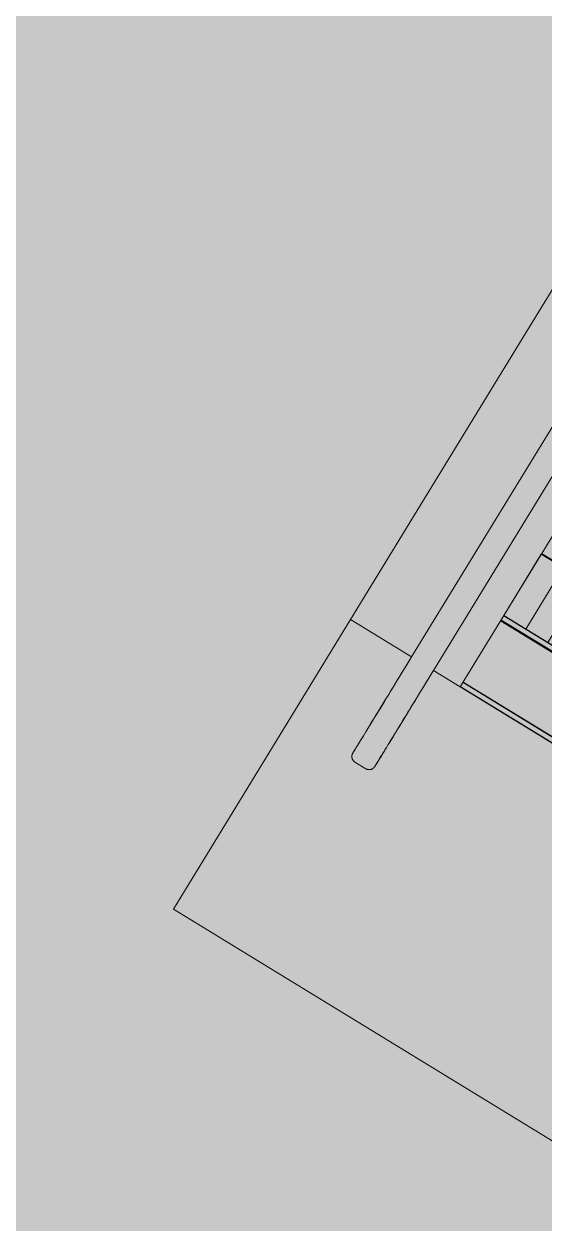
# Model space of a CAD drawing. Extents: x 11425 to 15501, y 6544 to 9114.
# Drawn here: x 11479.658 to 11481.678, y 8977.027 to 8981.679 of the extents above; entities that cross this region are included whole.
import ezdxf

# ---------------------------------------------------------------- set-up
doc = ezdxf.new("R2010")
doc.units = 0
doc.layers.add('МГТ_АР_Эскалаторы', color=7, linetype='Continuous')

msp = doc.modelspace()

# ---------------------------------------------------------------- hatches: boundary and pattern name
at = {"transparency": 33554559}
h = msp.add_hatch(color=1, dxfattribs=at)
h.dxf.hatch_style = 1
h.paths.add_polyline_path([(11469.4433, 8969.1299), (11480.3322, 8962.4013), (11509.0411, 9009.3096), (11498.1248, 9015.9944)])
h.paths.add_polyline_path([(11511.1161, 9098.1937), (11515.024, 9106.4119), (11559.1855, 9085.4126), (11555.2776, 9077.1944)])
at = {"layer": 'МГТ_АР_Эскалаторы', "lineweight": 9}
h = msp.add_hatch(dxfattribs=at)
h.set_pattern_fill('FP_48', color=1, scale=0.001, angle=148.5331, style=0, pattern_type=2)
h.set_pattern_definition([(58.533, (11482.0453, 8978.32356), (-0.085294, 0.052201), [])])
h.paths.add_polyline_path([(11482.3746, 8978.8616), (11482.5201, 8979.0994), (11481.6672, 8979.6214), (11481.5216, 8979.3836), (11482.1304, 8979.011)], flags=0)

# ---------------------------------------------------------------- linework, layer by layer
at = {"layer": 'МГТ_АР_Эскалаторы', "color": 1, "lineweight": 9}
for p, q in [((11481.6072, 8980.4813, 0), (11482.064, 8981.2276, 0)), ((11481.6072, 8980.4813, 0), (11480.926, 8979.3683, 0)), ((11481.8446, 8980.336, 0), (11481.1634, 8979.223, 0)), ((11481.2487, 8979.1708, 0), (11481.9299, 8980.2838, 0)), ((11482.0337, 8980.2203, 0), (11481.3525, 8979.1073, 0)), ((11482.5201, 8979.0994, 0), (11481.6672, 8979.6214, 0)), ((11480.2386, 8978.2449, 0), (11480.926, 8979.3683, 0)), ((11481.1634, 8979.223, 0), (11480.926, 8979.3683, 0)), ((11482.3746, 8978.8616, 0), (11481.5216, 8979.3836, 0)), ((11482.3621, 8978.8411, 0), (11481.5091, 8979.3631, 0)), ((11481.3525, 8979.1073, 0), (11481.2487, 8979.1708, 0)), ((11482.2054, 8978.5852, 0), (11481.3525, 8979.1073, 0)), ((11482.2165, 8978.6033, 0), (11481.3636, 8979.1253, 0)), ((11480.9433, 8978.8154, 0), (11480.986, 8978.7893, 0)), ((11480.2386, 8978.2449, 0), (11481.9444, 8977.2009, 0))]:
    msp.add_line(p, q, dxfattribs=at)
at = {"layer": 'МГТ_АР_Эскалаторы', "color": 1}
for p, q in [((11482.5216, 8979.1018, 0), (11481.6686, 8979.6238, 0)), ((11482.3635, 8978.8435, 0), (11481.5106, 8979.3655, 0)), ((11481.5216, 8979.3836, 0), (11482.3746, 8978.8616, 0)), ((11482.2054, 8978.5852, 0), (11481.3525, 8979.1073, 0)), ((11481.3636, 8979.1253, 0), (11482.2165, 8978.6033, 0))]:
    msp.add_line(p, q, dxfattribs=at)
at = {"layer": 'МГТ_АР_Эскалаторы', "color": 1, "lineweight": 9, "elevation": 0, "flags": 128}
for points in [[(11481.1634, 8979.223), (11481.1543, 8979.208), (11481.1452, 8979.1931), (11481.1361, 8979.1783), (11481.1271, 8979.1635), (11481.1181, 8979.1488), (11481.1092, 8979.1343), (11481.1003, 8979.1198), (11481.0916, 8979.1056), (11481.083, 8979.0915), (11481.0745, 8979.0776), (11481.0662, 8979.064), (11481.058, 8979.0506), (11481.05, 8979.0375), (11481.0421, 8979.0247), (11481.0345, 8979.0123), (11481.0271, 8979.0001), (11481.0198, 8978.9883), (11481.0128, 8978.9769), (11481.0061, 8978.9659), (11480.9996, 8978.9553), (11480.9934, 8978.9451), (11480.9874, 8978.9354), (11480.9817, 8978.9261), (11480.9764, 8978.9173), (11480.9713, 8978.909), (11480.9665, 8978.9011), (11480.962, 8978.8938), (11480.9579, 8978.8871), (11480.9541, 8978.8808), (11480.9506, 8978.8752), (11480.9474, 8978.87), (11480.9446, 8978.8655), (11480.9422, 8978.8615), (11480.9401, 8978.8581), (11480.9384, 8978.8552), (11480.937, 8978.853), (11480.936, 8978.8513), (11480.9354, 8978.8503), (11480.9351, 8978.8498), (11480.9351, 8978.8498)], [(11480.9351, 8978.8498), (11480.9352, 8978.8501), (11480.9358, 8978.851), (11480.9367, 8978.8525), (11480.938, 8978.8546), (11480.9396, 8978.8572), (11480.9416, 8978.8605), (11480.944, 8978.8643), (11480.9467, 8978.8687), (11480.9497, 8978.8737), (11480.9531, 8978.8793), (11480.9568, 8978.8853), (11480.9609, 8978.892), (11480.9652, 8978.8991), (11480.9699, 8978.9068), (11480.9749, 8978.915), (11480.9803, 8978.9237), (11480.9859, 8978.9328), (11480.9917, 8978.9424), (11480.9979, 8978.9525), (11481.0043, 8978.963), (11481.011, 8978.9739), (11481.0179, 8978.9852), (11481.0251, 8978.9969), (11481.0325, 8979.0089), (11481.04, 8979.0213), (11481.0478, 8979.0341), (11481.0558, 8979.0471), (11481.0639, 8979.0604), (11481.0722, 8979.0739), (11481.0807, 8979.0877), (11481.0893, 8979.1018), (11481.098, 8979.116), (11481.1068, 8979.1304), (11481.1157, 8979.1449), (11481.1246, 8979.1595), (11481.1337, 8979.1743), (11481.1427, 8979.1891), (11481.1518, 8979.204), (11481.161, 8979.2189), (11481.1634, 8979.223)], [(11481.2487, 8979.1708), (11481.2396, 8979.1558), (11481.2305, 8979.1409), (11481.2214, 8979.1261), (11481.2123, 8979.1113), (11481.2034, 8979.0966), (11481.1944, 8979.0821), (11481.1856, 8979.0676), (11481.1769, 8979.0534), (11481.1683, 8979.0393), (11481.1598, 8979.0254), (11481.1515, 8979.0118), (11481.1433, 8978.9984), (11481.1353, 8978.9853), (11481.1274, 8978.9725), (11481.1198, 8978.9601), (11481.1123, 8978.9479), (11481.1051, 8978.9361), (11481.0981, 8978.9247), (11481.0914, 8978.9137), (11481.0849, 8978.9031), (11481.0787, 8978.8929), (11481.0727, 8978.8832), (11481.067, 8978.8739), (11481.0616, 8978.8651), (11481.0566, 8978.8568), (11481.0518, 8978.8489), (11481.0473, 8978.8416), (11481.0432, 8978.8349), (11481.0394, 8978.8286), (11481.0359, 8978.823), (11481.0327, 8978.8178), (11481.0299, 8978.8133), (11481.0275, 8978.8093), (11481.0254, 8978.8059), (11481.0237, 8978.803), (11481.0223, 8978.8008), (11481.0213, 8978.7991), (11481.0206, 8978.7981), (11481.0204, 8978.7976), (11481.0204, 8978.7976)], [(11481.0204, 8978.7976), (11481.0205, 8978.7979), (11481.0211, 8978.7988), (11481.022, 8978.8003), (11481.0233, 8978.8024), (11481.0249, 8978.805), (11481.0269, 8978.8083), (11481.0292, 8978.8121), (11481.0319, 8978.8165), (11481.035, 8978.8215), (11481.0384, 8978.8271), (11481.0421, 8978.8331), (11481.0462, 8978.8398), (11481.0505, 8978.8469), (11481.0552, 8978.8546), (11481.0602, 8978.8628), (11481.0656, 8978.8715), (11481.0712, 8978.8806), (11481.077, 8978.8902), (11481.0832, 8978.9003), (11481.0896, 8978.9108), (11481.0963, 8978.9217), (11481.1032, 8978.933), (11481.1104, 8978.9447), (11481.1178, 8978.9567), (11481.1253, 8978.9691), (11481.1331, 8978.9819), (11481.1411, 8978.9949), (11481.1492, 8979.0082), (11481.1575, 8979.0217), (11481.166, 8979.0355), (11481.1746, 8979.0496), (11481.1833, 8979.0638), (11481.1921, 8979.0782), (11481.2009, 8979.0927), (11481.2099, 8979.1073), (11481.2189, 8979.1221), (11481.228, 8979.1369), (11481.2371, 8979.1518), (11481.2463, 8979.1667), (11481.2487, 8979.1708)], [(11480.9433, 8978.8154), (11480.9425, 8978.816), (11480.9417, 8978.8165), (11480.9409, 8978.8171), (11480.9401, 8978.8178), (11480.9394, 8978.8184), (11480.9386, 8978.8191), (11480.9379, 8978.8199), (11480.9373, 8978.8206), (11480.9367, 8978.8214), (11480.9361, 8978.8222), (11480.9355, 8978.823), (11480.935, 8978.8239), (11480.9345, 8978.8247), (11480.934, 8978.8256), (11480.9336, 8978.8265), (11480.9332, 8978.8274), (11480.9328, 8978.8284), (11480.9325, 8978.8293), (11480.9322, 8978.8303), (11480.932, 8978.8313), (11480.9318, 8978.8322), (11480.9316, 8978.8332), (11480.9315, 8978.8342), (11480.9314, 8978.8352), (11480.9314, 8978.8362), (11480.9314, 8978.8372), (11480.9314, 8978.8382), (11480.9315, 8978.8392), (11480.9316, 8978.8402), (11480.9318, 8978.8412), (11480.932, 8978.8422), (11480.9322, 8978.8431), (11480.9325, 8978.8441), (11480.9328, 8978.845), (11480.9332, 8978.846), (11480.9335, 8978.8469), (11480.934, 8978.8478), (11480.9344, 8978.8487), (11480.9349, 8978.8496), (11480.9351, 8978.8498)], [(11481.0204, 8978.7976), (11481.0198, 8978.7968), (11481.0192, 8978.7959), (11481.0186, 8978.7951), (11481.018, 8978.7944), (11481.0173, 8978.7936), (11481.0166, 8978.7929), (11481.0159, 8978.7922), (11481.0152, 8978.7916), (11481.0144, 8978.7909), (11481.0136, 8978.7903), (11481.0128, 8978.7898), (11481.0119, 8978.7892), (11481.0111, 8978.7887), (11481.0102, 8978.7883), (11481.0093, 8978.7878), (11481.0083, 8978.7874), (11481.0074, 8978.7871), (11481.0065, 8978.7868), (11481.0055, 8978.7865), (11481.0045, 8978.7863), (11481.0035, 8978.7861), (11481.0026, 8978.7859), (11481.0016, 8978.7858), (11481.0006, 8978.7857), (11480.9996, 8978.7857), (11480.9986, 8978.7857), (11480.9976, 8978.7857), (11480.9966, 8978.7858), (11480.9956, 8978.7859), (11480.9946, 8978.786), (11480.9936, 8978.7862), (11480.9926, 8978.7865), (11480.9917, 8978.7868), (11480.9907, 8978.7871), (11480.9898, 8978.7874), (11480.9889, 8978.7878), (11480.988, 8978.7882), (11480.9871, 8978.7887), (11480.9862, 8978.7892), (11480.986, 8978.7893)]]:
    msp.add_lwpolyline(points, dxfattribs=at)

doc.saveas('drawing.dxf')
